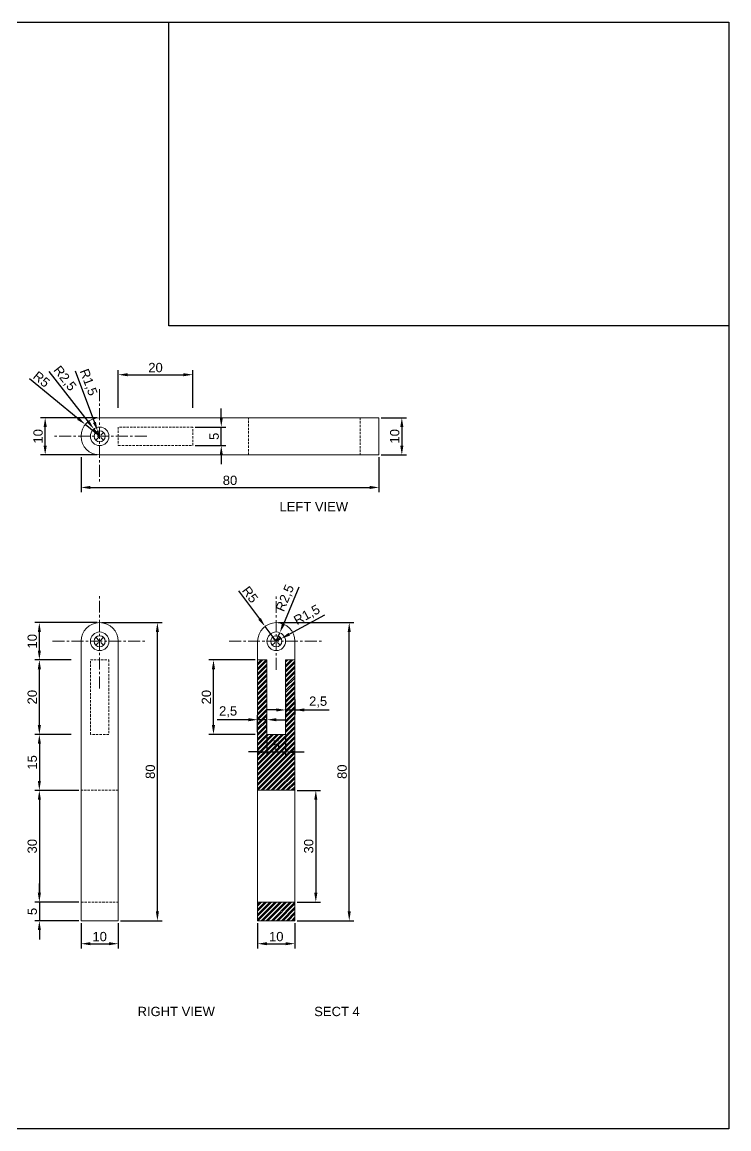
# Model space of a CAD drawing. Header units: millimetres. Extents: x 238 to 658, y 346 to 643.
# Drawn here: x 467.8 to 657.6, y 346.3 to 643.3 of the extents above; entities that cross this region are included whole.
import ezdxf

# ---------------------------------------------------------------- set-up
doc = ezdxf.new("R2010")
doc.units = ezdxf.units.MM
for name, pattern in [('CENTER', [50.8, 31.75, -6.35, 6.35, -6.35]), ('DASHED', [19.05, 12.7, -6.35]), ('DASHED2', [9.525, 6.35, -3.175])]:
    doc.linetypes.add(name, pattern=pattern)
for name, color, linetype, lineweight in [('CL', 9, 'CENTER', 9), ('HATCH', 252, 'Continuous', 5), ('HIDDEN', 6, 'DASHED2', 5), ('SECTION', 5, 'Continuous', 20), ('SOLID', 3, 'Continuous', 13), ('VOID', 2, 'DASHED', 9)]:
    doc.layers.add(name, color=color, linetype=linetype, lineweight=lineweight)
doc.layers.add('DIM', color=1, linetype='Continuous', lineweight=9, true_color=0xff0000)
doc.styles.get("Standard").update_dxf_attribs({"font": 'arial.ttf'})
doc.dimstyles.new('ISO-25', dxfattribs={"dimtxt": 2.5, "dimasz": 2.5, "dimexe": 1.25, "dimexo": 0.625, "dimtad": 1, "dimtxsty": 'Standard', "dimcen": 2.5, "dimadec": 0, "dimazin": 0, "dimtfac": 1, "dimtmove": 0, "dimatfit": 3, "dimfxl": 1, "dimarcsym": 0})
picture_1 = doc.add_image_def('image1.png', size_in_pixel=(2776, 1504))
pattern_1 = [(45, (531.089, 432.1208), (-0.67352, 0.67352), []), (45, (531.538, 432.1208), (-0.67352, 0.67352), [])]

# ---------------------------------------------------------------- blocks, each defined once
blk = doc.blocks.new('*D11')
at = {"layer": 'Defpoints', "color": 0}
for p in [(541.09, 437.12), (541.09, 407.12), (546.71, 407.12)]:
    blk.add_point(p, dxfattribs=at)
at = {"layer": 'DIM', "color": 0, "lineweight": -2}
for p, q in [((541.71, 437.12), (547.96, 437.12)), ((546.71, 434.62), (546.71, 409.62)), ((541.71, 407.12), (547.96, 407.12))]:
    blk.add_line(p, q, dxfattribs=at)
at = {"layer": 'DIM', "color": 0}
for points in [[(547.12, 434.62), (546.29, 434.62), (546.71, 437.12)], [(546.29, 409.62), (547.12, 409.62), (546.71, 407.12)]]:
    blk.add_solid(points, dxfattribs=at)
at = {"layer": 'DIM', "color": 0, "insert": (544.81, 422.12), "char_height": 2.5, "attachment_point": 5, "rotation": 90}
blk.add_mtext('30', dxfattribs=at)
blk = doc.blocks.new('*D12')
at = {"layer": 'Defpoints', "color": 0}
for p in [(483.66, 402.12), (493.66, 402.12), (493.66, 395.96)]:
    blk.add_point(p, dxfattribs=at)
at = {"layer": 'DIM', "color": 0, "lineweight": -2}
for p, q in [((483.66, 401.5), (483.66, 394.71)), ((493.66, 401.5), (493.66, 394.71)), ((486.16, 395.96), (491.16, 395.96))]:
    blk.add_line(p, q, dxfattribs=at)
at = {"layer": 'DIM', "color": 0}
for points in [[(486.16, 396.38), (486.16, 395.55), (483.66, 395.96)], [(491.16, 395.55), (491.16, 396.38), (493.66, 395.96)]]:
    blk.add_solid(points, dxfattribs=at)
at = {"layer": 'DIM', "color": 0, "insert": (488.66, 397.86), "char_height": 2.5, "attachment_point": 5}
blk.add_mtext('10', dxfattribs=at)
blk = doc.blocks.new('*D13')
at = {"layer": 'Defpoints', "color": 0}
for p in [(531.09, 402.12), (541.09, 402.12), (541.09, 395.96)]:
    blk.add_point(p, dxfattribs=at)
at = {"layer": 'DIM', "color": 0, "lineweight": -2}
for p, q in [((531.09, 401.5), (531.09, 394.71)), ((541.09, 401.5), (541.09, 394.71)), ((533.59, 395.96), (538.59, 395.96))]:
    blk.add_line(p, q, dxfattribs=at)
at = {"layer": 'DIM', "color": 0}
for points in [[(533.59, 396.38), (533.59, 395.55), (531.09, 395.96)], [(538.59, 395.55), (538.59, 396.38), (541.09, 395.96)]]:
    blk.add_solid(points, dxfattribs=at)
at = {"layer": 'DIM', "color": 0, "insert": (536.09, 397.86), "char_height": 2.5, "attachment_point": 5}
blk.add_mtext('10', dxfattribs=at)
blk = doc.blocks.new('*D27')
at = {"layer": 'Defpoints', "color": 0}
for p in [(563.66, 537.12), (563.66, 527.12), (569.81, 527.12)]:
    blk.add_point(p, dxfattribs=at)
at = {"layer": 'DIM', "color": 0, "lineweight": -2}
for p, q in [((564.28, 537.12), (571.06, 537.12)), ((569.81, 534.62), (569.81, 529.62)), ((564.28, 527.12), (571.06, 527.12))]:
    blk.add_line(p, q, dxfattribs=at)
at = {"layer": 'DIM', "color": 0}
for points in [[(570.23, 534.62), (569.4, 534.62), (569.81, 537.12)], [(569.4, 529.62), (570.23, 529.62), (569.81, 527.12)]]:
    blk.add_solid(points, dxfattribs=at)
at = {"layer": 'DIM', "color": 0, "insert": (567.91, 532.12), "char_height": 2.5, "attachment_point": 5, "rotation": 90}
blk.add_mtext('10', dxfattribs=at)
blk = doc.blocks.new('*D28')
at = {"layer": 'Defpoints', "color": 0}
for p in [(483.66, 527.12), (563.66, 527.12), (563.66, 518.4)]:
    blk.add_point(p, dxfattribs=at)
at = {"layer": 'DIM', "color": 0, "lineweight": -2}
for p, q in [((483.66, 526.5), (483.66, 517.15)), ((563.66, 526.5), (563.66, 517.15)), ((486.16, 518.4), (561.16, 518.4))]:
    blk.add_line(p, q, dxfattribs=at)
at = {"layer": 'DIM', "color": 0}
for points in [[(486.16, 518.82), (486.16, 517.99), (483.66, 518.4)], [(561.16, 517.99), (561.16, 518.82), (563.66, 518.4)]]:
    blk.add_solid(points, dxfattribs=at)
at = {"layer": 'DIM', "color": 0, "insert": (523.66, 520.3), "char_height": 2.5, "attachment_point": 5}
blk.add_mtext('80', dxfattribs=at)
blk = doc.blocks.new('*D29')
at = {"layer": 'Defpoints', "color": 0}
for p in [(513.66, 548.66), (493.66, 539.12), (513.66, 539.12)]:
    blk.add_point(p, dxfattribs=at)
at = {"layer": 'DIM', "color": 0, "lineweight": -2}
for p, q in [((493.66, 539.75), (493.66, 549.91)), ((513.66, 539.75), (513.66, 549.91)), ((496.16, 548.66), (511.16, 548.66))]:
    blk.add_line(p, q, dxfattribs=at)
at = {"layer": 'DIM', "color": 0}
for points in [[(496.16, 549.07), (496.16, 548.24), (493.66, 548.66)], [(511.16, 548.24), (511.16, 549.07), (513.66, 548.66)]]:
    blk.add_solid(points, dxfattribs=at)
at = {"layer": 'DIM', "color": 0, "insert": (503.66, 550.56), "char_height": 2.5, "attachment_point": 5}
blk.add_mtext('20', dxfattribs=at)
blk = doc.blocks.new('*D30')
at = {"layer": 'Defpoints', "color": 0}
for p in [(472.46, 472.12), (481.66, 472.12), (481.66, 452.12)]:
    blk.add_point(p, dxfattribs=at)
at = {"layer": 'DIM', "color": 0, "lineweight": -2}
for p, q in [((481.03, 472.12), (471.21, 472.12)), ((472.46, 454.62), (472.46, 469.62)), ((481.03, 452.12), (471.21, 452.12))]:
    blk.add_line(p, q, dxfattribs=at)
at = {"layer": 'DIM', "color": 0}
for points in [[(472.88, 469.62), (472.05, 469.62), (472.46, 472.12)], [(472.05, 454.62), (472.88, 454.62), (472.46, 452.12)]]:
    blk.add_solid(points, dxfattribs=at)
at = {"layer": 'DIM', "color": 0, "insert": (470.56, 462.12), "char_height": 2.5, "attachment_point": 5, "rotation": 90}
blk.add_mtext('20', dxfattribs=at)
blk = doc.blocks.new('*D31')
at = {"layer": 'Defpoints', "color": 0}
for p in [(531.09, 456.07), (531.09, 452.12), (533.59, 452.12)]:
    blk.add_point(p, dxfattribs=at)
at = {"layer": 'DIM', "color": 0, "lineweight": -2}
for p, q in [((528.59, 456.07), (520.23, 456.07)), ((531.09, 452.75), (531.09, 457.32)), ((533.59, 456.07), (531.09, 456.07)), ((533.59, 452.75), (533.59, 457.32)), ((536.09, 456.07), (538.59, 456.07))]:
    blk.add_line(p, q, dxfattribs=at)
at = {"layer": 'DIM', "color": 0}
for points in [[(528.59, 455.66), (528.59, 456.49), (531.09, 456.07)], [(536.09, 456.49), (536.09, 455.66), (533.59, 456.07)]]:
    blk.add_solid(points, dxfattribs=at)
at = {"layer": 'DIM', "color": 0, "insert": (523.16, 458.2), "char_height": 2.5, "attachment_point": 5}
blk.add_mtext('2,5', dxfattribs=at)
blk = doc.blocks.new('*D32')
at = {"layer": 'Defpoints', "color": 0}
for p in [(519.23, 472.12), (531.09, 472.12), (531.09, 452.12)]:
    blk.add_point(p, dxfattribs=at)
at = {"layer": 'DIM', "color": 0, "lineweight": -2}
for p, q in [((530.46, 472.12), (517.98, 472.12)), ((519.23, 454.62), (519.23, 469.62)), ((530.46, 452.12), (517.98, 452.12))]:
    blk.add_line(p, q, dxfattribs=at)
at = {"layer": 'DIM', "color": 0}
for points in [[(519.65, 469.62), (518.81, 469.62), (519.23, 472.12)], [(518.81, 454.62), (519.65, 454.62), (519.23, 452.12)]]:
    blk.add_solid(points, dxfattribs=at)
at = {"layer": 'DIM', "color": 0, "insert": (517.33, 462.12), "char_height": 2.5, "attachment_point": 5, "rotation": 90}
blk.add_mtext('20', dxfattribs=at)
blk = doc.blocks.new('*D33')
at = {"layer": 'Defpoints', "color": 0}
for p in [(513.66, 534.62), (521.32, 534.62), (513.66, 529.62)]:
    blk.add_point(p, dxfattribs=at)
at = {"layer": 'DIM', "color": 0, "lineweight": -2}
for p, q in [((521.32, 537.12), (521.32, 539.62)), ((514.28, 534.62), (522.57, 534.62)), ((521.32, 529.62), (521.32, 534.62)), ((514.28, 529.62), (522.57, 529.62)), ((521.32, 527.12), (521.32, 524.62))]:
    blk.add_line(p, q, dxfattribs=at)
at = {"layer": 'DIM', "color": 0}
for points in [[(520.9, 537.12), (521.74, 537.12), (521.32, 534.62)], [(521.74, 527.12), (520.9, 527.12), (521.32, 529.62)]]:
    blk.add_solid(points, dxfattribs=at)
at = {"layer": 'DIM', "color": 0, "insert": (519.42, 532.12), "char_height": 2.5, "attachment_point": 5, "rotation": 90}
blk.add_mtext('5', dxfattribs=at)
blk = doc.blocks.new('*D34')
at = {"layer": 'Defpoints', "color": 0}
for p in [(474.03, 537.12), (488.66, 537.12), (488.66, 527.12)]:
    blk.add_point(p, dxfattribs=at)
at = {"layer": 'DIM', "color": 0, "lineweight": -2}
for p, q in [((488.03, 537.12), (472.78, 537.12)), ((474.03, 529.62), (474.03, 534.62)), ((488.03, 527.12), (472.78, 527.12))]:
    blk.add_line(p, q, dxfattribs=at)
at = {"layer": 'DIM', "color": 0}
for points in [[(474.45, 534.62), (473.61, 534.62), (474.03, 537.12)], [(473.61, 529.62), (474.45, 529.62), (474.03, 527.12)]]:
    blk.add_solid(points, dxfattribs=at)
at = {"layer": 'DIM', "color": 0, "insert": (472.13, 532.12), "char_height": 2.5, "attachment_point": 5, "rotation": 90}
blk.add_mtext('10', dxfattribs=at)
blk = doc.blocks.new('*D35')
at = {"layer": 'Defpoints', "color": 0}
for p in [(487.11, 534.09), (488.66, 532.12)]:
    blk.add_point(p, dxfattribs=at)
at = {"layer": 'DIM', "color": 0, "lineweight": -2}
for p, q in [((474.99, 549.5), (485.57, 536.05)), ((488.66, 532.12), (487.11, 534.09))]:
    blk.add_line(p, q, dxfattribs=at)
at = {"layer": 'DIM', "color": 0}
blk.add_solid([(485.24, 535.79), (485.89, 536.31), (487.11, 534.09)], dxfattribs=at)
at = {"layer": 'DIM', "color": 0, "insert": (479.2, 547.59), "char_height": 2.5, "attachment_point": 5, "rotation": 308.1757}
blk.add_mtext('R2,5', dxfattribs=at)
blk = doc.blocks.new('*D36')
at = {"layer": 'Defpoints', "color": 0}
for p in [(488.13, 533.53), (488.66, 532.12)]:
    blk.add_point(p, dxfattribs=at)
at = {"layer": 'DIM', "color": 0, "lineweight": -2}
for p, q in [((482.08, 549.67), (487.25, 535.87)), ((488.66, 532.12), (488.13, 533.53))]:
    blk.add_line(p, q, dxfattribs=at)
at = {"layer": 'DIM', "color": 0}
blk.add_solid([(486.86, 535.72), (487.64, 536.01), (488.13, 533.53)], dxfattribs=at)
at = {"layer": 'DIM', "color": 0, "insert": (485.51, 546.57), "char_height": 2.5, "attachment_point": 5, "rotation": 290.5442}
blk.add_mtext('R1,5', dxfattribs=at)
blk = doc.blocks.new('*D39')
at = {"layer": 'Defpoints', "color": 0}
for p in [(536.09, 482.12), (555.69, 482.12), (541.09, 402.12)]:
    blk.add_point(p, dxfattribs=at)
at = {"layer": 'DIM', "color": 0, "lineweight": -2}
for p, q in [((536.71, 482.12), (556.94, 482.12)), ((555.69, 404.62), (555.69, 479.62)), ((541.71, 402.12), (556.94, 402.12))]:
    blk.add_line(p, q, dxfattribs=at)
at = {"layer": 'DIM', "color": 0}
for points in [[(556.1, 479.62), (555.27, 479.62), (555.69, 482.12)], [(555.27, 404.62), (556.1, 404.62), (555.69, 402.12)]]:
    blk.add_solid(points, dxfattribs=at)
at = {"layer": 'DIM', "color": 0, "insert": (553.78, 442.12), "char_height": 2.5, "attachment_point": 5, "rotation": 90}
blk.add_mtext('80', dxfattribs=at)
blk = doc.blocks.new('*D40')
at = {"layer": 'Defpoints', "color": 0}
for p in [(488.66, 482.12), (504.17, 482.12), (493.66, 402.12)]:
    blk.add_point(p, dxfattribs=at)
at = {"layer": 'DIM', "color": 0, "lineweight": -2}
for p, q in [((489.28, 482.12), (505.42, 482.12)), ((504.17, 404.62), (504.17, 479.62)), ((494.28, 402.12), (505.42, 402.12))]:
    blk.add_line(p, q, dxfattribs=at)
at = {"layer": 'DIM', "color": 0}
for points in [[(504.58, 479.62), (503.75, 479.62), (504.17, 482.12)], [(503.75, 404.62), (504.58, 404.62), (504.17, 402.12)]]:
    blk.add_solid(points, dxfattribs=at)
at = {"layer": 'DIM', "color": 0, "insert": (502.27, 442.12), "char_height": 2.5, "attachment_point": 5, "rotation": 90}
blk.add_mtext('80', dxfattribs=at)
blk = doc.blocks.new('*D45')
at = {"layer": 'Defpoints', "color": 0}
for p in [(533.59, 452.12), (538.59, 452.12), (538.59, 447.41)]:
    blk.add_point(p, dxfattribs=at)
at = {"layer": 'DIM', "color": 0, "lineweight": -2}
for p, q in [((533.59, 451.5), (533.59, 446.16)), ((538.59, 451.5), (538.59, 446.16)), ((531.09, 447.41), (528.59, 447.41)), ((533.59, 447.41), (538.59, 447.41)), ((541.09, 447.41), (543.59, 447.41))]:
    blk.add_line(p, q, dxfattribs=at)
at = {"layer": 'DIM', "color": 0}
for points in [[(531.09, 446.99), (531.09, 447.83), (533.59, 447.41)], [(541.09, 447.83), (541.09, 446.99), (538.59, 447.41)]]:
    blk.add_solid(points, dxfattribs=at)
at = {"layer": 'DIM', "color": 0, "insert": (536.09, 449.31), "char_height": 2.5, "attachment_point": 5}
blk.add_mtext('5', dxfattribs=at)
blk = doc.blocks.new('*D46')
at = {"layer": 'Defpoints', "color": 0}
for p in [(538.59, 462.12), (541.09, 462.12), (541.09, 458.69)]:
    blk.add_point(p, dxfattribs=at)
at = {"layer": 'DIM', "color": 0, "lineweight": -2}
for p, q in [((538.59, 461.5), (538.59, 457.44)), ((541.09, 461.5), (541.09, 457.44)), ((536.09, 458.69), (533.59, 458.69)), ((538.59, 458.69), (541.09, 458.69)), ((541.09, 458.69), (550.26, 458.69)), ((543.59, 458.69), (546.09, 458.69))]:
    blk.add_line(p, q, dxfattribs=at)
at = {"layer": 'DIM', "color": 0}
for points in [[(536.09, 458.28), (536.09, 459.11), (538.59, 458.69)], [(543.59, 459.11), (543.59, 458.28), (541.09, 458.69)]]:
    blk.add_solid(points, dxfattribs=at)
at = {"layer": 'DIM', "color": 0, "insert": (547.33, 460.82), "char_height": 2.5, "attachment_point": 5}
blk.add_mtext('2,5', dxfattribs=at)
blk = doc.blocks.new('*D47')
at = {"layer": 'Defpoints', "color": 0}
for p in [(481.66, 452.12), (472.46, 437.12), (483.66, 437.12)]:
    blk.add_point(p, dxfattribs=at)
at = {"layer": 'DIM', "color": 0, "lineweight": -2}
for p, q in [((481.03, 452.12), (471.21, 452.12)), ((472.46, 449.62), (472.46, 439.62)), ((483.03, 437.12), (471.21, 437.12))]:
    blk.add_line(p, q, dxfattribs=at)
at = {"layer": 'DIM', "color": 0}
for points in [[(472.88, 449.62), (472.05, 449.62), (472.46, 452.12)], [(472.05, 439.62), (472.88, 439.62), (472.46, 437.12)]]:
    blk.add_solid(points, dxfattribs=at)
at = {"layer": 'DIM', "color": 0, "insert": (470.56, 444.62), "char_height": 2.5, "attachment_point": 5, "rotation": 90}
blk.add_mtext('15', dxfattribs=at)
blk = doc.blocks.new('*D48')
at = {"layer": 'Defpoints', "color": 0}
for p in [(483.66, 437.12), (472.46, 407.12), (483.66, 407.12)]:
    blk.add_point(p, dxfattribs=at)
at = {"layer": 'DIM', "color": 0, "lineweight": -2}
for p, q in [((483.03, 437.12), (471.21, 437.12)), ((472.46, 434.62), (472.46, 409.62)), ((483.03, 407.12), (471.21, 407.12))]:
    blk.add_line(p, q, dxfattribs=at)
at = {"layer": 'DIM', "color": 0}
for points in [[(472.88, 434.62), (472.05, 434.62), (472.46, 437.12)], [(472.05, 409.62), (472.88, 409.62), (472.46, 407.12)]]:
    blk.add_solid(points, dxfattribs=at)
at = {"layer": 'DIM', "color": 0, "insert": (470.56, 422.12), "char_height": 2.5, "attachment_point": 5, "rotation": 90}
blk.add_mtext('30', dxfattribs=at)
blk = doc.blocks.new('*D49')
at = {"layer": 'Defpoints', "color": 0}
for p in [(483.66, 407.12), (472.46, 402.12), (483.66, 402.12)]:
    blk.add_point(p, dxfattribs=at)
at = {"layer": 'DIM', "color": 0, "lineweight": -2}
for p, q in [((472.46, 409.62), (472.46, 412.12)), ((483.03, 407.12), (471.21, 407.12)), ((472.46, 407.12), (472.46, 402.12)), ((483.03, 402.12), (471.21, 402.12)), ((472.46, 399.62), (472.46, 397.12))]:
    blk.add_line(p, q, dxfattribs=at)
at = {"layer": 'DIM', "color": 0}
for points in [[(472.05, 409.62), (472.88, 409.62), (472.46, 407.12)], [(472.88, 399.62), (472.05, 399.62), (472.46, 402.12)]]:
    blk.add_solid(points, dxfattribs=at)
at = {"layer": 'DIM', "color": 0, "insert": (470.57, 404.62), "char_height": 2.5, "attachment_point": 5, "rotation": 90}
blk.add_mtext('5', dxfattribs=at)
blk = doc.blocks.new('*D50')
at = {"layer": 'Defpoints', "color": 0}
for p in [(472.46, 482.12), (488.66, 482.12), (481.66, 472.12)]:
    blk.add_point(p, dxfattribs=at)
at = {"layer": 'DIM', "color": 0, "lineweight": -2}
for p, q in [((488.03, 482.12), (471.21, 482.12)), ((472.46, 474.62), (472.46, 479.62)), ((481.03, 472.12), (471.21, 472.12))]:
    blk.add_line(p, q, dxfattribs=at)
at = {"layer": 'DIM', "color": 0}
for points in [[(472.88, 479.62), (472.05, 479.62), (472.46, 482.12)], [(472.05, 474.62), (472.88, 474.62), (472.46, 472.12)]]:
    blk.add_solid(points, dxfattribs=at)
at = {"layer": 'DIM', "color": 0, "insert": (470.56, 477.12), "char_height": 2.5, "attachment_point": 5, "rotation": 90}
blk.add_mtext('10', dxfattribs=at)
blk = doc.blocks.new('*D53')
at = {"layer": 'Defpoints', "color": 0}
for p in [(484.8, 535.3), (488.66, 532.12)]:
    blk.add_point(p, dxfattribs=at)
at = {"layer": 'DIM', "color": 0, "lineweight": -2}
for p, q in [((469.79, 547.65), (482.86, 536.89)), ((488.66, 532.12), (484.8, 535.3))]:
    blk.add_line(p, q, dxfattribs=at)
at = {"layer": 'DIM', "color": 0}
blk.add_solid([(482.6, 536.57), (483.13, 537.21), (484.8, 535.3)], dxfattribs=at)
at = {"layer": 'DIM', "color": 0, "insert": (473.04, 547.43), "char_height": 2.5, "attachment_point": 5, "rotation": 320.5428}
blk.add_mtext('R5', dxfattribs=at)
blk = doc.blocks.new('*D58')
at = {"layer": 'Defpoints', "color": 0}
for p in [(533.09, 481.12), (536.09, 477.12)]:
    blk.add_point(p, dxfattribs=at)
at = {"layer": 'DIM', "color": 0, "lineweight": -2}
for p, q in [((525.95, 490.64), (531.59, 483.12)), ((536.09, 477.12), (533.09, 481.12))]:
    blk.add_line(p, q, dxfattribs=at)
at = {"layer": 'DIM', "color": 0}
blk.add_solid([(531.26, 482.87), (531.92, 483.37), (533.09, 481.12)], dxfattribs=at)
at = {"layer": 'DIM', "color": 0, "insert": (529.06, 489.66), "char_height": 2.5, "attachment_point": 5, "rotation": 306.8612}
blk.add_mtext('R5', dxfattribs=at)
blk = doc.blocks.new('*D59')
at = {"layer": 'Defpoints', "color": 0}
for p in [(537.05, 479.43), (536.09, 477.12)]:
    blk.add_point(p, dxfattribs=at)
at = {"layer": 'DIM', "color": 0, "lineweight": -2}
for p, q in [((542.12, 491.63), (538.01, 481.74)), ((536.09, 477.12), (537.05, 479.43))]:
    blk.add_line(p, q, dxfattribs=at)
at = {"layer": 'DIM', "color": 0}
blk.add_solid([(537.62, 481.9), (538.39, 481.58), (537.05, 479.43)], dxfattribs=at)
at = {"layer": 'DIM', "color": 0, "insert": (538.58, 488.66), "char_height": 2.5, "attachment_point": 5, "rotation": 67.4398}
blk.add_mtext('R2,5', dxfattribs=at)
blk = doc.blocks.new('*D60')
at = {"layer": 'Defpoints', "color": 0}
for p in [(536.09, 477.12), (537.41, 477.84)]:
    blk.add_point(p, dxfattribs=at)
at = {"layer": 'DIM', "color": 0, "lineweight": -2}
for p, q in [((549.01, 484.16), (539.6, 479.03)), ((536.09, 477.12), (537.41, 477.84))]:
    blk.add_line(p, q, dxfattribs=at)
at = {"layer": 'DIM', "color": 0}
blk.add_solid([(539.4, 479.4), (539.8, 478.67), (537.41, 477.84)], dxfattribs=at)
at = {"layer": 'DIM', "color": 0, "insert": (544.39, 484.06), "char_height": 2.5, "attachment_point": 5, "rotation": 28.5774}
blk.add_mtext('R1,5', dxfattribs=at)

msp = doc.modelspace()

# ---------------------------------------------------------------- hatches: boundary and pattern name
at = {"layer": 'HATCH'}
h = msp.add_hatch(dxfattribs=at)
h.set_pattern_fill('ANSI32', color=256, scale=0.1)
h.set_pattern_definition(pattern_1)
h.paths.add_polyline_path([(541.089, 472.121), (531.089, 472.121), (531.089, 437.121), (541.089, 437.121)])
h.paths.add_polyline_path([(538.589, 472.121), (538.589, 452.121), (533.589, 452.121), (533.589, 472.121)], flags=16)
h = msp.add_hatch(dxfattribs=at)
h.set_pattern_fill('ANSI32', color=256, scale=0.1)
h.set_pattern_definition(pattern_1)
h.paths.add_polyline_path([(531.089, 407.121), (541.089, 407.121), (541.089, 402.121), (531.089, 402.121)])

# ---------------------------------------------------------------- linework, layer by layer
at = {"layer": 'CL', "ltscale": 0.1}
for p, q in [((488.656, 544.754), (488.656, 519.488)), ((501.289, 532.121), (476.022, 532.121)), ((488.656, 464.488), (488.656, 489.754)), ((536.089, 469.488), (536.089, 489.754)), ((476.022, 477.121), (501.289, 477.121)), ((523.456, 477.121), (548.722, 477.121))]:
    msp.add_line(p, q, dxfattribs=at)
at = {"layer": 'Defpoints'}
msp.add_lwpolyline([(237.645, 643.272), (657.645, 643.272), (657.645, 346.272), (237.645, 346.272)], close=True, dxfattribs=at)
at = {"layer": 'HIDDEN', "ltscale": 0.1}
for p, q in [((528.656, 527.121), (528.656, 537.121)), ((558.656, 537.121), (558.656, 527.121)), ((493.656, 437.121), (483.656, 437.121)), ((483.656, 407.121), (493.656, 407.121)), ((536.089, 407.121), (541.089, 407.121))]:
    msp.add_line(p, q, dxfattribs=at)
for points in [[(493.656, 534.621), (493.656, 529.621), (513.656, 529.621), (513.656, 534.621)], [(486.156, 472.121), (491.156, 472.121), (491.156, 452.121), (486.156, 452.121)]]:
    msp.add_lwpolyline(points, close=True, dxfattribs=at)
at = {"layer": 'SECTION'}
for p, q in [((538.589, 472.121), (541.089, 472.121)), ((541.089, 437.121), (536.089, 437.121))]:
    msp.add_line(p, q, dxfattribs=at)
for points in [[(538.589, 472.121), (538.589, 452.121), (533.589, 452.121), (533.589, 472.121), (531.089, 472.121), (531.089, 437.121), (541.089, 437.121), (541.089, 472.121)], [(531.089, 407.121), (541.089, 407.121), (541.089, 402.121), (531.089, 402.121)]]:
    msp.add_lwpolyline(points, close=True, dxfattribs=at)
at = {"layer": 'SOLID'}
for p, q in [((483.656, 477.121), (483.656, 402.121)), ((493.656, 477.121), (493.656, 402.121)), ((541.089, 472.121), (538.589, 472.121)), ((493.656, 402.121), (483.656, 402.121))]:
    msp.add_line(p, q, dxfattribs=at)
for points in [[(488.656, 527.121), (563.656, 527.121), (563.656, 537.121), (488.656, 537.121)], [(541.089, 402.121), (536.089, 402.121)]]:
    msp.add_lwpolyline(points, dxfattribs=at)
msp.add_lwpolyline([(531.089, 472.121), (531.089, 477.121, -1), (541.089, 477.121), (541.089, 472.121)], format="xyb", dxfattribs=at)
msp.add_lwpolyline([(531.089, 437.121), (541.089, 437.121), (541.089, 407.121), (531.089, 407.121)], close=True, dxfattribs=at)
for centre, radius in [((488.656, 532.121), 2.5), ((488.656, 532.121), 1.5), ((488.656, 477.121), 2.5), ((488.656, 477.121), 1.5), ((536.089, 477.121), 2.5), ((536.089, 477.121), 1.5)]:
    msp.add_circle(centre, radius, dxfattribs=at)
for centre, start, end in [((488.656, 532.121), 90, 270), ((488.656, 477.121), 0, 180)]:
    msp.add_arc(centre, 5, start, end, dxfattribs=at)
at = {"layer": 'VOID', "ltscale": 0.1}
for p, q in [((487.595, 533.181), (489.716, 531.06)), ((487.595, 531.06), (489.716, 533.181)), ((487.595, 478.181), (489.716, 476.06)), ((489.716, 478.181), (487.595, 476.06)), ((535.028, 478.181), (537.15, 476.06)), ((537.15, 478.181), (535.028, 476.06))]:
    msp.add_line(p, q, dxfattribs=at)

# ---------------------------------------------------------------- texts
at = {"char_height": 2.5, "attachment_point": 1}
for s, heights, insert in [('LEFT VIEW', [-2.5], (536.947, 514.506)), ('RIGHT VIEW', [-2.585], (498.844, 379.028)), ('SECT 4', [-2.585], (546.277, 379.028))]:
    msp.add_mtext_dynamic_manual_height_columns(s, width=23.97205, gutter_width=12.5, heights=heights, dxfattribs=dict(at, insert=insert))

# ---------------------------------------------------------------- dimensions: what is measured, and where the dimension line sits
at = {"layer": 'DIM'}
for center, mpoint, picture, middle in [((488.656, 532.121), (484.795, 535.298), '*D53', (471.832, 545.968)), ((488.656, 532.121), (487.11, 534.086), '*D35', (477.53, 546.271)), ((488.656, 532.121), (488.129, 533.525), '*D36', (483.521, 545.821)), ((536.089, 477.121), (533.09, 481.121), '*D58', (527.542, 488.521)), ((536.089, 477.121), (537.048, 479.429), '*D59', (540.542, 487.839)), ((536.089, 477.121), (537.406, 477.838), '*D60', (545.403, 482.194))]:
    dim = msp.add_radius_dim(center=center, mpoint=mpoint, dimstyle='ISO-25', dxfattribs=at)
    dim.commit()
    dim.dimension.update_dxf_attribs({"geometry": picture, "text_midpoint": middle, "dimtype": 164})
for base, p1, p2, picture, middle in [((513.656, 548.657), (493.656, 539.121), (513.656, 539.121), '*D29', (503.656, 550.558)), ((563.656, 518.403), (483.656, 527.121), (563.656, 527.121), '*D28', (523.656, 520.305)), ((531.089, 456.073), (533.589, 452.121), (531.089, 452.121), '*D31', (523.158, 458.2)), ((493.656, 395.963), (483.656, 402.121), (493.656, 402.121), '*D12', (488.656, 397.865)), ((541.089, 395.963), (531.089, 402.121), (541.089, 402.121), '*D13', (536.089, 397.865))]:
    dim = msp.add_linear_dim(base=base, p1=p1, p2=p2, dimstyle='ISO-25', dxfattribs=at)
    dim.commit()
    dim.dimension.update_dxf_attribs({"geometry": picture, "text_midpoint": middle})
for base, p1, p2, angle, picture, middle in [((521.319, 534.621), (513.656, 529.621), (513.656, 534.621), 90, '*D33', (519.422, 532.121)), ((474.031, 537.121), (488.656, 527.121), (488.656, 537.121), 90, '*D34', (472.129, 532.121)), ((569.813, 527.121), (563.656, 537.121), (563.656, 527.121), 270, '*D27', (567.911, 532.121)), ((504.167, 482.121), (493.656, 402.121), (488.656, 482.121), 90, '*D40', (502.266, 442.121)), ((555.686, 482.121), (541.089, 402.121), (536.089, 482.121), 90, '*D39', (553.784, 442.121)), ((472.464, 472.121), (481.656, 452.121), (481.656, 472.121), 90, '*D30', (470.562, 462.121)), ((519.231, 472.121), (531.089, 452.121), (531.089, 472.121), 90, '*D32', (517.329, 462.121)), ((546.708, 407.121), (541.089, 437.121), (541.089, 407.121), 90, '*D11', (544.806, 422.121))]:
    dim = msp.add_linear_dim(base=base, p1=p1, p2=p2, angle=angle, dimstyle='ISO-25', dxfattribs=at)
    dim.commit()
    dim.dimension.update_dxf_attribs({"geometry": picture, "text_midpoint": middle})
for base, p1, p2, picture, middle in [((472.464, 482.121), (481.656, 472.121), (488.656, 482.121), '*D50', (470.562, 477.121)), ((472.464, 437.121), (481.656, 452.121), (483.656, 437.121), '*D47', (470.562, 444.621)), ((472.464, 407.121), (483.656, 437.121), (483.656, 407.121), '*D48', (470.561, 422.121)), ((472.464, 402.121), (483.656, 407.121), (483.656, 402.121), '*D49', (470.567, 404.621))]:
    dim = msp.add_linear_dim(base=base, p1=p1, p2=p2, angle=90, dimstyle='ISO-25', override={"dimtmove": 1}, dxfattribs=at)
    dim.commit()
    dim.dimension.update_dxf_attribs({"geometry": picture, "text_midpoint": middle})
dim = msp.add_linear_dim(base=(541.089, 458.694), p1=(538.589, 462.121), p2=(541.089, 462.121), dimstyle='ISO-25', override={"dimtmove": 1}, dxfattribs=at)
dim.commit()
dim.dimension.update_dxf_attribs({"geometry": '*D46', "text_midpoint": (547.332, 458.694), "dimtype": 160})
dim = msp.add_linear_dim(base=(538.589, 447.411), p1=(533.589, 452.121), p2=(538.589, 452.121), dimstyle='ISO-25', override={"dimtmove": 1}, dxfattribs=at)
dim.commit()
dim.dimension.update_dxf_attribs({"geometry": '*D45', "text_midpoint": (536.089, 449.307)})

# ---------------------------------------------------------------- pictures from other files: only their frames are drawn
image = msp.add_image(picture_1, insert=(507.237, 561.783), size_in_units=(150.408, 81.489))
image.dxf.flags = 7

doc.saveas('drawing.dxf')
